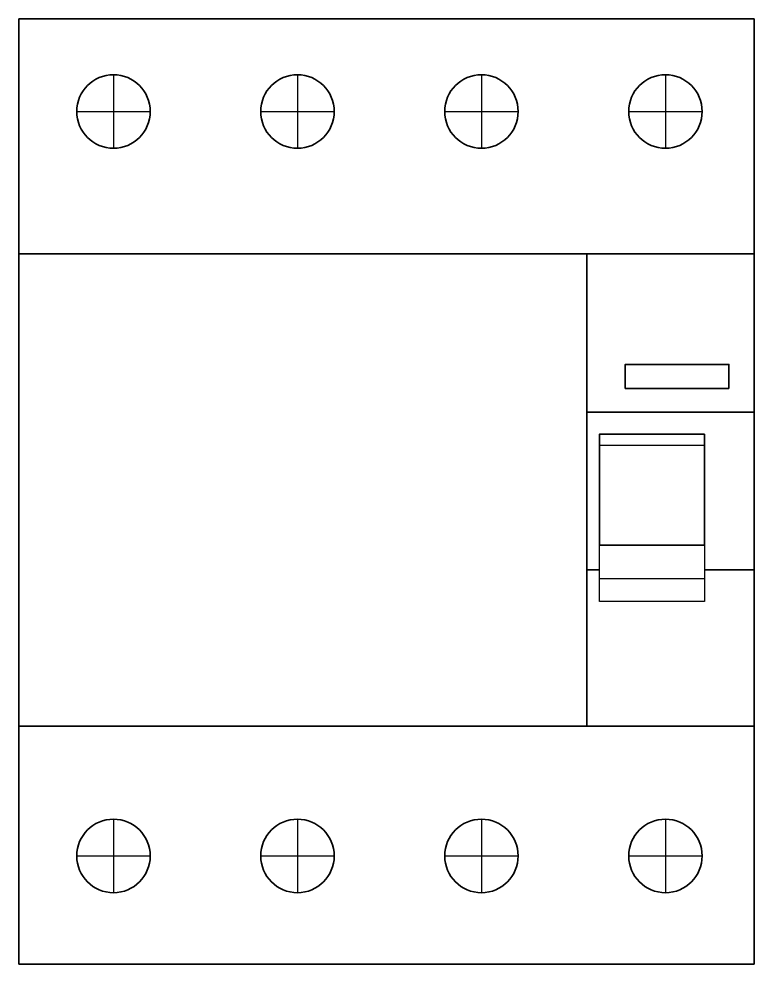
# Model space of a CAD drawing. Header units: inches. Extents: x -0.1 to 69.9, y 0 to 90.
import ezdxf

# ---------------------------------------------------------------- set-up
doc = ezdxf.new("R2010")
doc.units = ezdxf.units.IN
doc.header["$MEASUREMENT"] = 0
doc.layers.add('Layer 1', color=7, linetype='Continuous')

# ---------------------------------------------------------------- blocks, each defined once
blk = doc.blocks.new('block 4')
at = {"layer": 'Layer 1', "color": 7, "lineweight": 35}
blk.add_lwpolyline([(92.903, 64.803), (92.903, -25.197), (162.903, -25.197), (162.903, 64.803), (92.903, 64.803)], dxfattribs=at)
blk = doc.blocks.new('block 5')
at = {"layer": 'Layer 1', "color": 7, "lineweight": 35}
blk.add_lwpolyline([(162.911, -2.554), (92.911, -2.554), (92.911, 42.429), (162.911, 42.429), (162.911, -2.554)], dxfattribs=at)
blk = doc.blocks.new('block 3')
at = {"layer": 'Layer 1'}
for name in ['block 4', 'block 5']:
    blk.add_blockref(name, (0, 0), dxfattribs=at)
blk = doc.blocks.new('block 7')
at = {"layer": 'Layer 1', "color": 7, "lineweight": 35}
blk.add_lwpolyline([(146.971, 27.343), (162.906, 27.343)], dxfattribs=at)
blk = doc.blocks.new('block 6')
at = {"layer": 'Layer 1', "color": 7, "lineweight": 35}
for points in [[(148.178, 12.343), (146.965, 12.343)], [(162.906, 12.343), (158.177, 12.343)]]:
    blk.add_lwpolyline(points, dxfattribs=at)
at = {"layer": 'Layer 1'}
blk.add_blockref('block 7', (0, 0), dxfattribs=at)
blk = doc.blocks.new('block 10')
at = {"layer": 'Layer 1', "color": 7, "lineweight": 35}
blk.add_lwpolyline([(158.176, 14.696), (148.18, 14.696), (148.18, 25.255), (158.176, 25.255), (158.176, 14.696)], dxfattribs=at)
blk = doc.blocks.new('block 11')
at = {"layer": 'Layer 1', "color": 7, "lineweight": 30}
blk.add_lwpolyline([(158.177, 9.321), (148.181, 9.321), (148.181, 14.693), (152.943, 14.693), (158.177, 14.693), (158.177, 9.321)], dxfattribs=at)
blk = doc.blocks.new('block 9')
at = {"layer": 'Layer 1'}
for name in ['block 10', 'block 11']:
    blk.add_blockref(name, (0, 0), dxfattribs=at)
blk = doc.blocks.new('block 8')
at = {"layer": 'Layer 1', "color": 7, "lineweight": 30}
for points in [[(148.185, 24.223), (158.175, 24.223)], [(148.185, 11.523), (158.175, 11.523)]]:
    blk.add_lwpolyline(points, dxfattribs=at)
at = {"layer": 'Layer 1'}
blk.add_blockref('block 9', (0, 0), dxfattribs=at)
blk = doc.blocks.new('block 13')
at = {"layer": 'Layer 1', "color": 7, "lineweight": 35}
blk.add_open_spline([(115.929, 55.986), (115.929, 54.054), (117.496, 52.488), (119.428, 52.488), (119.428, 52.488), (119.428, 52.488), (119.428, 52.488), (121.36, 52.488), (122.926, 54.054), (122.926, 55.986), (122.926, 55.986), (122.926, 55.986), (122.926, 55.986), (122.926, 57.918), (121.36, 59.485), (119.428, 59.485), (119.428, 59.485), (119.428, 59.485), (119.428, 59.485), (117.496, 59.485), (115.929, 57.918), (115.929, 55.986)], degree=3, knots=[0, 0, 0, 0, 1, 1, 1, 2, 2, 2, 3, 3, 3, 4, 4, 4, 5, 5, 5, 6, 6, 6, 7, 7, 7, 7], dxfattribs=at)
blk = doc.blocks.new('block 16')
at = {"layer": 'Layer 1', "color": 7, "lineweight": 30}
blk.add_lwpolyline([(119.428, 59.485), (119.428, 52.488)], dxfattribs=at)
blk = doc.blocks.new('block 17')
at = {"layer": 'Layer 1', "color": 7, "lineweight": 30}
blk.add_lwpolyline([(115.929, 55.986), (122.926, 55.986)], dxfattribs=at)
blk = doc.blocks.new('block 15')
at = {"layer": 'Layer 1'}
for name in ['block 16', 'block 17']:
    blk.add_blockref(name, (0, 0), dxfattribs=at)
blk = doc.blocks.new('block 14')
at = {"layer": 'Layer 1'}
blk.add_blockref('block 15', (0, 0), dxfattribs=at)
blk = doc.blocks.new('block 12')
at = {"layer": 'Layer 1'}
for name in ['block 13', 'block 14']:
    blk.add_blockref(name, (0, 0), dxfattribs=at)
blk = doc.blocks.new('block 19')
at = {"layer": 'Layer 1', "color": 7, "lineweight": 35}
blk.add_open_spline([(115.929, -14.897), (115.929, -16.829), (117.496, -18.396), (119.428, -18.396), (119.428, -18.396), (119.428, -18.396), (119.428, -18.396), (121.36, -18.396), (122.926, -16.829), (122.926, -14.897), (122.926, -14.897), (122.926, -14.897), (122.926, -14.897), (122.926, -12.965), (121.36, -11.398), (119.428, -11.398), (119.428, -11.398), (119.428, -11.398), (119.428, -11.398), (117.496, -11.398), (115.929, -12.965), (115.929, -14.897)], degree=3, knots=[0, 0, 0, 0, 1, 1, 1, 2, 2, 2, 3, 3, 3, 4, 4, 4, 5, 5, 5, 6, 6, 6, 7, 7, 7, 7], dxfattribs=at)
blk = doc.blocks.new('block 22')
at = {"layer": 'Layer 1', "color": 7, "lineweight": 30}
blk.add_lwpolyline([(119.428, -11.398), (119.428, -18.396)], dxfattribs=at)
blk = doc.blocks.new('block 23')
at = {"layer": 'Layer 1', "color": 7, "lineweight": 30}
blk.add_lwpolyline([(115.929, -14.897), (122.926, -14.897)], dxfattribs=at)
blk = doc.blocks.new('block 21')
at = {"layer": 'Layer 1'}
for name in ['block 22', 'block 23']:
    blk.add_blockref(name, (0, 0), dxfattribs=at)
blk = doc.blocks.new('block 20')
at = {"layer": 'Layer 1'}
blk.add_blockref('block 21', (0, 0), dxfattribs=at)
blk = doc.blocks.new('block 18')
at = {"layer": 'Layer 1'}
for name in ['block 19', 'block 20']:
    blk.add_blockref(name, (0, 0), dxfattribs=at)
blk = doc.blocks.new('block 25')
at = {"layer": 'Layer 1', "color": 7, "lineweight": 35}
blk.add_open_spline([(133.449, 55.986), (133.449, 54.054), (135.016, 52.488), (136.948, 52.488), (136.948, 52.488), (136.948, 52.488), (136.948, 52.488), (138.88, 52.488), (140.446, 54.054), (140.446, 55.986), (140.446, 55.986), (140.446, 55.986), (140.446, 55.986), (140.446, 57.918), (138.88, 59.485), (136.948, 59.485), (136.948, 59.485), (136.948, 59.485), (136.948, 59.485), (135.016, 59.485), (133.449, 57.918), (133.449, 55.986)], degree=3, knots=[0, 0, 0, 0, 1, 1, 1, 2, 2, 2, 3, 3, 3, 4, 4, 4, 5, 5, 5, 6, 6, 6, 7, 7, 7, 7], dxfattribs=at)
blk = doc.blocks.new('block 28')
at = {"layer": 'Layer 1', "color": 7, "lineweight": 30}
blk.add_lwpolyline([(136.948, 59.485), (136.948, 52.488)], dxfattribs=at)
blk = doc.blocks.new('block 29')
at = {"layer": 'Layer 1', "color": 7, "lineweight": 30}
blk.add_lwpolyline([(133.449, 55.986), (140.446, 55.986)], dxfattribs=at)
blk = doc.blocks.new('block 27')
at = {"layer": 'Layer 1'}
for name in ['block 28', 'block 29']:
    blk.add_blockref(name, (0, 0), dxfattribs=at)
blk = doc.blocks.new('block 26')
at = {"layer": 'Layer 1'}
blk.add_blockref('block 27', (0, 0), dxfattribs=at)
blk = doc.blocks.new('block 24')
at = {"layer": 'Layer 1'}
for name in ['block 25', 'block 26']:
    blk.add_blockref(name, (0, 0), dxfattribs=at)
blk = doc.blocks.new('block 31')
at = {"layer": 'Layer 1', "color": 7, "lineweight": 35}
blk.add_open_spline([(133.449, -14.897), (133.449, -16.829), (135.016, -18.396), (136.948, -18.396), (136.948, -18.396), (136.948, -18.396), (136.948, -18.396), (138.88, -18.396), (140.446, -16.829), (140.446, -14.897), (140.446, -14.897), (140.446, -14.897), (140.446, -14.897), (140.446, -12.965), (138.88, -11.398), (136.948, -11.398), (136.948, -11.398), (136.948, -11.398), (136.948, -11.398), (135.016, -11.398), (133.449, -12.965), (133.449, -14.897)], degree=3, knots=[0, 0, 0, 0, 1, 1, 1, 2, 2, 2, 3, 3, 3, 4, 4, 4, 5, 5, 5, 6, 6, 6, 7, 7, 7, 7], dxfattribs=at)
blk = doc.blocks.new('block 34')
at = {"layer": 'Layer 1', "color": 7, "lineweight": 30}
blk.add_lwpolyline([(136.948, -11.398), (136.948, -18.396)], dxfattribs=at)
blk = doc.blocks.new('block 35')
at = {"layer": 'Layer 1', "color": 7, "lineweight": 30}
blk.add_lwpolyline([(133.449, -14.897), (140.446, -14.897)], dxfattribs=at)
blk = doc.blocks.new('block 33')
at = {"layer": 'Layer 1'}
for name in ['block 34', 'block 35']:
    blk.add_blockref(name, (0, 0), dxfattribs=at)
blk = doc.blocks.new('block 32')
at = {"layer": 'Layer 1'}
blk.add_blockref('block 33', (0, 0), dxfattribs=at)
blk = doc.blocks.new('block 30')
at = {"layer": 'Layer 1'}
for name in ['block 31', 'block 32']:
    blk.add_blockref(name, (0, 0), dxfattribs=at)
blk = doc.blocks.new('block 37')
at = {"layer": 'Layer 1', "color": 7, "lineweight": 35}
blk.add_open_spline([(150.969, 55.986), (150.969, 54.054), (152.535, 52.488), (154.468, 52.488), (154.468, 52.488), (154.468, 52.488), (154.468, 52.488), (156.4, 52.488), (157.966, 54.054), (157.966, 55.986), (157.966, 55.986), (157.966, 55.986), (157.966, 55.986), (157.966, 57.918), (156.4, 59.485), (154.468, 59.485), (154.468, 59.485), (154.468, 59.485), (154.468, 59.485), (152.535, 59.485), (150.969, 57.918), (150.969, 55.986)], degree=3, knots=[0, 0, 0, 0, 1, 1, 1, 2, 2, 2, 3, 3, 3, 4, 4, 4, 5, 5, 5, 6, 6, 6, 7, 7, 7, 7], dxfattribs=at)
blk = doc.blocks.new('block 40')
at = {"layer": 'Layer 1', "color": 7, "lineweight": 30}
blk.add_lwpolyline([(154.468, 59.485), (154.468, 52.488)], dxfattribs=at)
blk = doc.blocks.new('block 41')
at = {"layer": 'Layer 1', "color": 7, "lineweight": 30}
blk.add_lwpolyline([(150.969, 55.986), (157.966, 55.986)], dxfattribs=at)
blk = doc.blocks.new('block 39')
at = {"layer": 'Layer 1'}
for name in ['block 40', 'block 41']:
    blk.add_blockref(name, (0, 0), dxfattribs=at)
blk = doc.blocks.new('block 38')
at = {"layer": 'Layer 1'}
blk.add_blockref('block 39', (0, 0), dxfattribs=at)
blk = doc.blocks.new('block 36')
at = {"layer": 'Layer 1'}
for name in ['block 37', 'block 38']:
    blk.add_blockref(name, (0, 0), dxfattribs=at)
blk = doc.blocks.new('block 43')
at = {"layer": 'Layer 1', "color": 7, "lineweight": 35}
blk.add_open_spline([(150.969, -14.897), (150.969, -16.829), (152.535, -18.396), (154.468, -18.396), (154.468, -18.396), (154.468, -18.396), (154.468, -18.396), (156.4, -18.396), (157.966, -16.829), (157.966, -14.897), (157.966, -14.897), (157.966, -14.897), (157.966, -14.897), (157.966, -12.965), (156.4, -11.398), (154.468, -11.398), (154.468, -11.398), (154.468, -11.398), (154.468, -11.398), (152.535, -11.398), (150.969, -12.965), (150.969, -14.897)], degree=3, knots=[0, 0, 0, 0, 1, 1, 1, 2, 2, 2, 3, 3, 3, 4, 4, 4, 5, 5, 5, 6, 6, 6, 7, 7, 7, 7], dxfattribs=at)
blk = doc.blocks.new('block 46')
at = {"layer": 'Layer 1', "color": 7, "lineweight": 30}
blk.add_lwpolyline([(154.468, -11.398), (154.468, -18.396)], dxfattribs=at)
blk = doc.blocks.new('block 47')
at = {"layer": 'Layer 1', "color": 7, "lineweight": 30}
blk.add_lwpolyline([(150.969, -14.897), (157.966, -14.897)], dxfattribs=at)
blk = doc.blocks.new('block 45')
at = {"layer": 'Layer 1'}
for name in ['block 46', 'block 47']:
    blk.add_blockref(name, (0, 0), dxfattribs=at)
blk = doc.blocks.new('block 44')
at = {"layer": 'Layer 1'}
blk.add_blockref('block 45', (0, 0), dxfattribs=at)
blk = doc.blocks.new('block 42')
at = {"layer": 'Layer 1'}
for name in ['block 43', 'block 44']:
    blk.add_blockref(name, (0, 0), dxfattribs=at)
blk = doc.blocks.new('block 49')
at = {"layer": 'Layer 1', "color": 7, "lineweight": 35}
blk.add_open_spline([(98.409, 55.986), (98.409, 54.054), (99.976, 52.488), (101.908, 52.488), (101.908, 52.488), (101.908, 52.488), (101.908, 52.488), (103.84, 52.488), (105.406, 54.054), (105.406, 55.986), (105.406, 55.986), (105.406, 55.986), (105.406, 55.986), (105.406, 57.918), (103.84, 59.485), (101.908, 59.485), (101.908, 59.485), (101.908, 59.485), (101.908, 59.485), (99.976, 59.485), (98.409, 57.918), (98.409, 55.986)], degree=3, knots=[0, 0, 0, 0, 1, 1, 1, 2, 2, 2, 3, 3, 3, 4, 4, 4, 5, 5, 5, 6, 6, 6, 7, 7, 7, 7], dxfattribs=at)
blk = doc.blocks.new('block 52')
at = {"layer": 'Layer 1', "color": 7, "lineweight": 30}
blk.add_lwpolyline([(101.908, 59.485), (101.908, 52.488)], dxfattribs=at)
blk = doc.blocks.new('block 53')
at = {"layer": 'Layer 1', "color": 7, "lineweight": 30}
blk.add_lwpolyline([(98.409, 55.986), (105.406, 55.986)], dxfattribs=at)
blk = doc.blocks.new('block 51')
at = {"layer": 'Layer 1'}
for name in ['block 52', 'block 53']:
    blk.add_blockref(name, (0, 0), dxfattribs=at)
blk = doc.blocks.new('block 50')
at = {"layer": 'Layer 1'}
blk.add_blockref('block 51', (0, 0), dxfattribs=at)
blk = doc.blocks.new('block 48')
at = {"layer": 'Layer 1'}
for name in ['block 49', 'block 50']:
    blk.add_blockref(name, (0, 0), dxfattribs=at)
blk = doc.blocks.new('block 55')
at = {"layer": 'Layer 1', "color": 7, "lineweight": 35}
blk.add_open_spline([(98.409, -14.897), (98.409, -16.829), (99.976, -18.396), (101.908, -18.396), (101.908, -18.396), (101.908, -18.396), (101.908, -18.396), (103.84, -18.396), (105.406, -16.829), (105.406, -14.897), (105.406, -14.897), (105.406, -14.897), (105.406, -14.897), (105.406, -12.965), (103.84, -11.398), (101.908, -11.398), (101.908, -11.398), (101.908, -11.398), (101.908, -11.398), (99.976, -11.398), (98.409, -12.965), (98.409, -14.897)], degree=3, knots=[0, 0, 0, 0, 1, 1, 1, 2, 2, 2, 3, 3, 3, 4, 4, 4, 5, 5, 5, 6, 6, 6, 7, 7, 7, 7], dxfattribs=at)
blk = doc.blocks.new('block 58')
at = {"layer": 'Layer 1', "color": 7, "lineweight": 30}
blk.add_lwpolyline([(101.908, -11.398), (101.908, -18.396)], dxfattribs=at)
blk = doc.blocks.new('block 59')
at = {"layer": 'Layer 1', "color": 7, "lineweight": 30}
blk.add_lwpolyline([(98.409, -14.897), (105.406, -14.897)], dxfattribs=at)
blk = doc.blocks.new('block 57')
at = {"layer": 'Layer 1'}
for name in ['block 58', 'block 59']:
    blk.add_blockref(name, (0, 0), dxfattribs=at)
blk = doc.blocks.new('block 56')
at = {"layer": 'Layer 1'}
blk.add_blockref('block 57', (0, 0), dxfattribs=at)
blk = doc.blocks.new('block 54')
at = {"layer": 'Layer 1'}
for name in ['block 55', 'block 56']:
    blk.add_blockref(name, (0, 0), dxfattribs=at)
blk = doc.blocks.new('block 2')
at = {"layer": 'Layer 1', "color": 7, "lineweight": 35}
for points in [[(146.97, 42.342), (146.97, -2.554)], [(160.514, 29.613), (150.636, 29.613), (150.636, 31.906), (160.514, 31.906), (160.514, 29.613)]]:
    blk.add_lwpolyline(points, dxfattribs=at)
at = {"layer": 'Layer 1'}
for name in ['block 3', 'block 48', 'block 12', 'block 24', 'block 36', 'block 6', 'block 8', 'block 54', 'block 18', 'block 30', 'block 42']:
    blk.add_blockref(name, (0, 0), dxfattribs=at)

msp = doc.modelspace()

# ---------------------------------------------------------------- block references
at = {"layer": 'Layer 1'}
msp.add_blockref('block 2', (-92.985, 25.191), dxfattribs=at)

doc.saveas('drawing.dxf')
